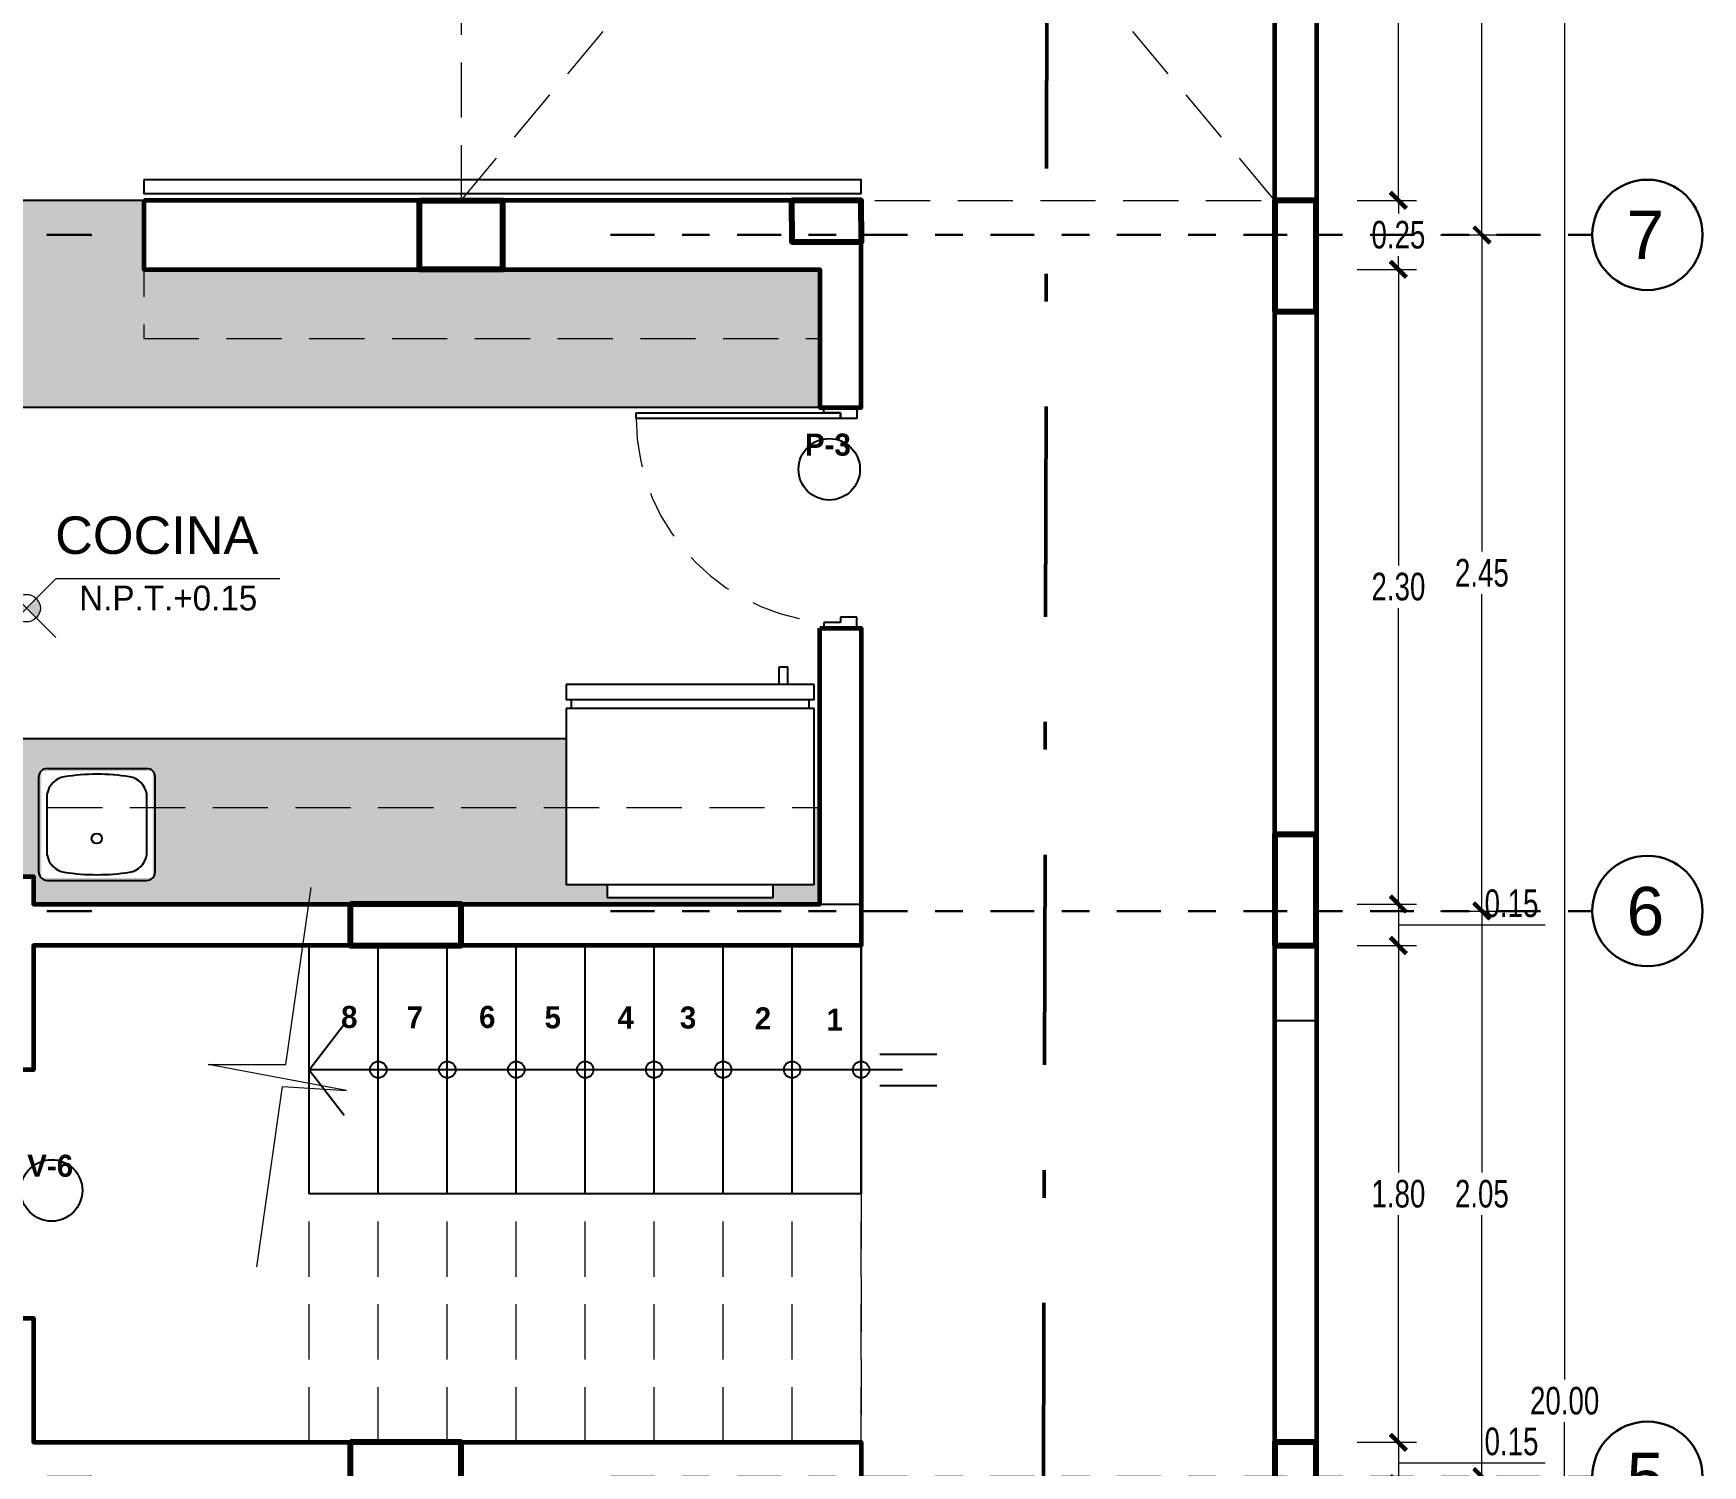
# Model space of a CAD drawing. Header units: millimetres. Extents: x 10612.9 to 10705, y -16533.4 to -16503.9.
# Drawn here: x 10617.27 to 10623.32, y -16516.94 to -16511.75 of the extents above; entities that cross this region are included whole.
import ezdxf
from ezdxf.enums import TextEntityAlignment as Align

# ---------------------------------------------------------------- set-up
doc = ezdxf.new("R2010")
doc.units = ezdxf.units.MM
for name, pattern in [('DASHDOTX2', [50.8, 25.4, -12.7, 0, -12.7]), ('HIDDEN', [0.375, 0.25, -0.125]), ('Punto & Rayas', [0.335139, 0.15875, -0.088194, 0, -0.088194])]:
    doc.linetypes.add(name, pattern=pattern)
for name, color, linetype, lineweight in [('0.6', 252, 'Continuous', 50), ('01_GRIS 250', 250, 'Continuous', 9), ('COLUMNAS', 6, 'Continuous', 20), ('Muro sin techar', 160, 'Continuous', 40), ('p2', 53, 'Continuous', 20), ('PISO BAJO', 252, 'Continuous', 5), ('TEXTO AMBIENTES', 7, 'Continuous', 9)]:
    doc.layers.add(name, color=color, linetype=linetype, lineweight=lineweight)
doc.layers.add('Nuevo_Estructura - Forjados', color=7, linetype='Continuous')
doc.layers.add('Nuevo_Estructura - Forjados_Pluma_Nº__209', color=7, linetype='Continuous', lineweight=30, true_color=0x3e4f7b)
doc.layers.add('Nuevo_Estructura - Forjados_Pluma_Nº__219', color=7, linetype='Continuous', lineweight=13, true_color=0x404b6a)
doc.styles.add('arial narrow', font='ARIALNI.TTF')
doc.styles.add('Estilo_Generado_1', font='arial.ttf')
doc.styles.add('mahico', font='GOTHIC.TTF', dxfattribs={"width": 0.75})
doc.styles.add('stylus', font='stylu.ttf')
doc.styles.add('TEXTO PRINCIPAL', font='swissek.ttf', dxfattribs={"height": 0.15})
doc.dimstyles.new('Copia de 50 P', dxfattribs={"dimtxt": 0.1, "dimasz": 0.01, "dimexe": 0.065, "dimexo": 0.0625, "dimgap": 0.025, "dimtad": 1, "dimtih": 1, "dimtoh": 1, "dimzin": 0, "dimdsep": 46, "dimtxsty": 'mahico', "dimblk": 'pa cotas', "dimcen": 0.09, "dimdle": 0.3, "dimclrd": 256, "dimclre": 256, "dimclrt": 256, "dimadec": 0, "dimazin": 0, "dimtfac": 1, "dimtofl": 0, "dimtmove": 0, "dimatfit": 3, "dimfxl": 0.15, "dimfxlon": 1, "dimtolj": 1, "dimtzin": 0, "dimlwd": 5, "dimlwe": 5, "dimarcsym": 0})

# ---------------------------------------------------------------- blocks, each defined once
blk = doc.blocks.new('puertas sss')
at = {"color": 244, "true_color": 0x991b1e}
for p, q in [((2962.3499, 159.0169), (2962.2149, 159.0169)), ((2962.2149, 159.0169), (2962.2149, 158.9719)), ((2962.3499, 159.0169), (2962.2149, 159.0169)), ((2962.2824, 158.9719), (2962.2824, 158.9944)), ((2962.2824, 158.9944), (2962.3499, 158.9944)), ((2962.3499, 158.9944), (2962.3499, 159.0169)), ((2962.2149, 158.9719), (2962.2824, 158.9719)), ((2962.2149, 158.1169), (2962.2149, 158.1619)), ((2962.2149, 158.1619), (2962.2824, 158.1619)), ((2962.3499, 158.1169), (2962.2149, 158.1169)), ((2962.3499, 158.1169), (2962.2149, 158.1169)), ((2962.2824, 158.1619), (2962.2824, 158.1394)), ((2962.2824, 158.1394), (2962.2824, 158.1619)), ((2962.2824, 158.1619), (2963.1149, 158.1619)), ((2962.2824, 158.1394), (2962.3499, 158.1394)), ((2963.1149, 158.1394), (2962.2824, 158.1394)), ((2962.3499, 158.1394), (2962.3499, 158.1169)), ((2963.1149, 158.1619), (2963.1149, 158.1394))]:
    blk.add_line(p, q, dxfattribs=at)
at = {"color": 244, "linetype": 'HIDDEN', "lineweight": 9, "ltscale": 0.8, "true_color": 0x991b1e}
blk.add_arc((2962.2824, 158.1619), 0.8325, 0, 90, dxfattribs=at)
blk = doc.blocks.new('refrio')
for p, q in [((2971.06, 159.0504), (2971.0355, 159.0504)), ((2971.0355, 159.0504), (2971.0355, 159.0014)), ((2971.06, 159.0014), (2971.06, 159.0504)), ((2971.1332, 159.0014), (2970.4433, 159.0014)), ((2970.4433, 159.0014), (2970.4433, 158.9588)), ((2971.1332, 158.9588), (2971.1332, 159.0014)), ((2971.1332, 158.9588), (2970.4433, 158.9588)), ((2971.1332, 158.9354), (2970.4433, 158.9354)), ((2970.4433, 158.9354), (2970.4433, 158.4444)), ((2970.4573, 158.9588), (2970.4573, 158.9354)), ((2971.1192, 158.9354), (2971.1192, 158.9588)), ((2971.1332, 158.4444), (2971.1332, 158.9354)), ((2971.1332, 158.4444), (2970.4433, 158.4444)), ((2970.5573, 158.4444), (2970.5573, 158.4094)), ((2971.0193, 158.4094), (2971.0193, 158.4444)), ((2970.5573, 158.4094), (2971.0193, 158.4094))]:
    blk.add_line(p, q)
blk = doc.blocks.new('rgergeg')
for p, q in [((10594.5942, -16435.2198), (10594.9392, -16435.2198)), ((10594.5642, -16435.2498), (10594.5642, -16435.6113)), ((10594.655, -16435.2502), (10594.8784, -16435.2502)), ((10594.9692, -16435.2498), (10594.9692, -16435.6113)), ((10594.655, -16435.6109), (10594.8784, -16435.6109)), ((10594.5942, -16435.6413), (10594.9392, -16435.6413))]:
    blk.add_line(p, q)
blk.add_circle((10594.716, -16435.4297), 0.0185)
blk.add_circle((10594.716, -16435.4297), 0.0185)
for centre, radius, start, end in [((10594.5942, -16435.2498), 0.03, 90, 180), ((10594.7867, -16434.4814), 0.75, 259.88522, 259.88549), ((10594.7467, -16434.4814), 0.75, 280.11451, 280.11478), ((10594.9392, -16435.2498), 0.03, 0, 90), ((10594.6681, -16435.324), 0.075, 100.11478, 170.92128), ((10594.7867, -16435.9885), 0.75, 100.11451, 100.11478), ((10594.8652, -16435.324), 0.075, 9.07872, 79.88522), ((10594.7467, -16435.9885), 0.75, 79.88522, 79.88549), ((10595.3347, -16435.4305), 0.75, 170.92128, 189.07872), ((10594.1987, -16435.4305), 0.75, 350.92128, 9.07872), ((10594.6681, -16435.5371), 0.075, 189.07872, 259.88522), ((10594.8652, -16435.5371), 0.075, 280.11478, 350.92128), ((10594.5942, -16435.6113), 0.03, 180, 270), ((10594.7867, -16434.8725), 0.75, 259.88522, 259.88549), ((10594.7467, -16434.8725), 0.75, 280.11451, 280.11478), ((10594.9392, -16435.6113), 0.03, 270, 0)]:
    blk.add_arc(centre, radius, start, end)
blk = doc.blocks.new('A$C25241A85')
at = {"layer": 'p2', "lineweight": 9}
h = blk.add_hatch(color=256, dxfattribs=at)
h.paths.add_polyline_path([(0.0707, 0.1414, 0.198912), (0.0561, 0.1061, 0.198912), (0.0707, 0.0707), (0.1061, 0.1061)])
h.paths.add_polyline_path([(0.1061, 0.1061), (0.1414, 0.0707, 0.198912), (0.1561, 0.1061, 0.198912), (0.1414, 0.1414)])
at = {"layer": 'p2'}
blk.add_line((0.2121, 0), (0, 0.2121), dxfattribs=at)
blk.add_lwpolyline([(1.0236, 0.2121), (0.2121, 0.2121), (0, 0)], dxfattribs=at)
blk.add_circle((0.1061, 0.1061), 0.05, dxfattribs=at)
blk = doc.blocks.new('ERGERFREFRE')
at = {"layer": 'COLUMNAS', "color": 1, "lineweight": 80, "ltscale": 0.2}
for points in [[(10621.0707, -16633.2036), (10621.3707, -16633.2036), (10621.3707, -16633.4536), (10621.0707, -16633.4536)], [(10621.0707, -16633.2036), (10621.3707, -16633.2036), (10621.3707, -16633.4536), (10621.0707, -16633.4536)], [(10622.4184, -16633.2036), (10622.4196, -16633.3536), (10622.6719, -16633.3536), (10622.6707, -16633.2036)], [(10624.1707, -16633.6059), (10624.3207, -16633.6059), (10624.3207, -16633.2036), (10624.1707, -16633.2036)], [(10624.1707, -16635.9036), (10624.3207, -16635.9036), (10624.3207, -16635.5012), (10624.1707, -16635.5012)], [(10620.8184, -16635.7536), (10620.8184, -16635.9036), (10621.2207, -16635.9036), (10621.2207, -16635.7536)], [(10620.8184, -16637.7036), (10620.8184, -16637.8536), (10621.2207, -16637.8536), (10621.2207, -16637.7036)], [(10624.1707, -16638.1059), (10624.3207, -16638.1059), (10624.3207, -16637.7036), (10624.1707, -16637.7036)]]:
    blk.add_lwpolyline(points, close=True, dxfattribs=at)
blk = doc.blocks.new('hjygfvdc')
at = {"layer": '0.6', "linetype": 'DASHDOTX2', "ltscale": 0.03}
blk.add_line((3035.269, 68.8445), (3035.3233, 92.8394), dxfattribs=at)
blk = doc.blocks.new('Marcador de red estándar_2')
at = {"layer": 'Nuevo_Estructura - Forjados_Pluma_Nº__209', "color": 167, "linetype": 'Punto & Rayas', "lineweight": 30, "true_color": 0x3e4f7b}
for p, q in [((-0.9423, 0), (-4.5, 0)), ((0.9423, 0), (4.5, 0))]:
    blk.add_line(p, q, dxfattribs=at)
at = {"layer": 'Nuevo_Estructura - Forjados_Pluma_Nº__209', "color": 167, "linetype": 'Continuous', "lineweight": 30, "true_color": 0x3e4f7b}
for centre in [(-4.7, 0), (4.7, 0)]:
    blk.add_circle(centre, 0.2, dxfattribs=at)
at = {"layer": 'Nuevo_Estructura - Forjados_Pluma_Nº__209', "color": 167, "linetype": 'Punto & Rayas', "lineweight": 30, "true_color": 0x3e4f7b}
blk.add_point((0.9423, 0), dxfattribs=at)
blk.add_point((0.9423, 0), dxfattribs=at)
at = {"layer": 'Nuevo_Estructura - Forjados_Pluma_Nº__219', "color": 167, "lineweight": 13, "true_color": 0x404b6a, "style": 'Estilo_Generado_1'}
for tag, p in [('AC_MarkerText_1_0', (-4.7, -0.1675)), ('AC_MarkerText_1_1', (4.7, -0.1675))]:
    blk.add_attdef(tag, text='', height=0.175, rotation=180, dxfattribs=at).set_placement(p, align=Align.TOP_CENTER)
blk = doc.blocks.new('pa cotas')
h = blk.add_hatch(color=256)
h.paths.add_polyline_path([(2.38, 3.09), (-3.09, -2.38), (-2.38, -3.09)])
h.paths.add_polyline_path([(3.09, 2.38), (2.38, 3.09), (-2.38, -3.09)])
blk.add_line((-2.38, -3.09), (2.38, 3.09))
blk.add_lwpolyline([(3.09, 2.38), (2.38, 3.09), (-3.09, -2.38), (-2.38, -3.09)], close=True)
blk = doc.blocks.new('*D665')
at = {"lineweight": 5, "transparency": 16777216}
for p, q in [((10608.2027, -16552.1931), (10608.4177, -16552.1931)), ((10608.3527, -16552.2031), (10608.3527, -16562.1156)), ((10608.3527, -16572.1831), (10608.3527, -16562.2706)), ((10608.3527, -16572.1931), (10608.4177, -16572.1931))]:
    blk.add_line(p, q, dxfattribs=at)
at = {"layer": 'Defpoints', "color": 0, "transparency": 16777216}
for p in [(10607.4527, -16552.1931), (10608.3527, -16572.1931), (10608.3527, -16572.1931)]:
    blk.add_point(p, dxfattribs=at)
at = {"lineweight": 5, "transparency": 16777216, "xscale": 0.01, "yscale": 0.01, "zscale": 0.01}
for p, rotation in [((10608.3527, -16552.1931), 90), ((10608.3527, -16572.1931), 270)]:
    blk.add_blockref('pa cotas', p, dxfattribs=dict(at, rotation=rotation))
at = {"transparency": 16777216, "insert": (10608.3527, -16562.1931), "char_height": 0.1, "attachment_point": 5, "style": 'mahico'}
blk.add_mtext('\\A1;20.00', dxfattribs=at)
blk = doc.blocks.new('*D668')
at = {"lineweight": 5, "transparency": 16777216}
for p, q in [((10607.9027, -16554.2181), (10608.1177, -16554.2181)), ((10608.0527, -16554.2281), (10608.0527, -16556.0156)), ((10608.0527, -16557.9581), (10608.0527, -16556.1706)), ((10607.9027, -16557.9681), (10608.1177, -16557.9681))]:
    blk.add_line(p, q, dxfattribs=at)
at = {"layer": 'Defpoints', "color": 0, "transparency": 16777216}
for p in [(10607.4527, -16554.2181), (10607.4527, -16557.9681), (10608.0527, -16557.9681)]:
    blk.add_point(p, dxfattribs=at)
at = {"lineweight": 5, "transparency": 16777216, "xscale": 0.01, "yscale": 0.01, "zscale": 0.01}
for p, rotation in [((10608.0527, -16554.2181), 90), ((10608.0527, -16557.9681), 270)]:
    blk.add_blockref('pa cotas', p, dxfattribs=dict(at, rotation=rotation))
at = {"transparency": 16777216, "insert": (10608.0527, -16556.0931), "char_height": 0.1, "attachment_point": 5, "style": 'mahico'}
blk.add_mtext('\\A1;3.75', dxfattribs=at)
blk = doc.blocks.new('*D669')
at = {"lineweight": 5, "transparency": 16777216}
for p, q in [((10607.9027, -16557.9681), (10608.1177, -16557.9681)), ((10608.0527, -16557.9781), (10608.0527, -16559.1156)), ((10608.0527, -16560.4081), (10608.0527, -16559.2706)), ((10607.9027, -16560.4181), (10608.1177, -16560.4181))]:
    blk.add_line(p, q, dxfattribs=at)
at = {"layer": 'Defpoints', "color": 0, "transparency": 16777216}
for p in [(10607.4527, -16557.9681), (10607.4527, -16560.4181), (10608.0527, -16560.4181)]:
    blk.add_point(p, dxfattribs=at)
at = {"lineweight": 5, "transparency": 16777216, "xscale": 0.01, "yscale": 0.01, "zscale": 0.01}
for p, rotation in [((10608.0527, -16557.9681), 90), ((10608.0527, -16560.4181), 270)]:
    blk.add_blockref('pa cotas', p, dxfattribs=dict(at, rotation=rotation))
at = {"transparency": 16777216, "insert": (10608.0527, -16559.1931), "char_height": 0.1, "attachment_point": 5, "style": 'mahico'}
blk.add_mtext('\\A1;2.45', dxfattribs=at)
blk = doc.blocks.new('*D670')
at = {"lineweight": 5, "transparency": 16777216}
for p, q in [((10607.9027, -16560.4181), (10608.1177, -16560.4181)), ((10608.0527, -16560.4281), (10608.0527, -16561.3656)), ((10608.0527, -16562.4581), (10608.0527, -16561.5206)), ((10607.9027, -16562.4681), (10608.1177, -16562.4681))]:
    blk.add_line(p, q, dxfattribs=at)
at = {"layer": 'Defpoints', "color": 0, "transparency": 16777216}
for p in [(10607.4527, -16560.4181), (10607.4527, -16562.4681), (10608.0527, -16562.4681)]:
    blk.add_point(p, dxfattribs=at)
at = {"lineweight": 5, "transparency": 16777216, "xscale": 0.01, "yscale": 0.01, "zscale": 0.01}
for p, rotation in [((10608.0527, -16560.4181), 90), ((10608.0527, -16562.4681), 270)]:
    blk.add_blockref('pa cotas', p, dxfattribs=dict(at, rotation=rotation))
at = {"transparency": 16777216, "insert": (10608.0527, -16561.4431), "char_height": 0.1, "attachment_point": 5, "style": 'mahico'}
blk.add_mtext('\\A1;2.05', dxfattribs=at)
blk = doc.blocks.new('*D869')
at = {"lineweight": 5, "transparency": 16777216}
for p, q in [((10622.063, -16508.8543), (10622.278, -16508.8543)), ((10622.213, -16508.8643), (10622.213, -16510.5268)), ((10622.213, -16512.3443), (10622.213, -16510.6818)), ((10622.063, -16512.3543), (10622.278, -16512.3543))]:
    blk.add_line(p, q, dxfattribs=at)
at = {"layer": 'Defpoints', "color": 0, "transparency": 16777216}
for p in [(10621.9156, -16508.8543), (10620.2656, -16512.3543), (10622.213, -16512.3543)]:
    blk.add_point(p, dxfattribs=at)
at = {"lineweight": 5, "transparency": 16777216, "xscale": 0.01, "yscale": 0.01, "zscale": 0.01}
for p, rotation in [((10622.213, -16508.8543), 90), ((10622.213, -16512.3543), 270)]:
    blk.add_blockref('pa cotas', p, dxfattribs=dict(at, rotation=rotation))
at = {"transparency": 16777216, "insert": (10622.213, -16510.6043), "char_height": 0.1, "attachment_point": 5, "style": 'mahico'}
blk.add_mtext('\\A1;3.50', dxfattribs=at)
blk = doc.blocks.new('*D870')
at = {"lineweight": 5, "transparency": 16777216}
for p, q in [((10622.063, -16512.3543), (10622.278, -16512.3543)), ((10622.213, -16512.3643), (10622.213, -16512.4018)), ((10622.213, -16512.5943), (10622.213, -16512.5568)), ((10622.063, -16512.6043), (10622.278, -16512.6043))]:
    blk.add_line(p, q, dxfattribs=at)
at = {"layer": 'Defpoints', "color": 0, "transparency": 16777216}
for p in [(10620.2656, -16512.3543), (10620.1156, -16512.6043), (10622.213, -16512.6043)]:
    blk.add_point(p, dxfattribs=at)
at = {"lineweight": 5, "transparency": 16777216, "xscale": 0.01, "yscale": 0.01, "zscale": 0.01}
for p, rotation in [((10622.213, -16512.3543), 90), ((10622.213, -16512.6043), 270)]:
    blk.add_blockref('pa cotas', p, dxfattribs=dict(at, rotation=rotation))
at = {"transparency": 16777216, "insert": (10622.213, -16512.4793), "char_height": 0.1, "attachment_point": 5, "style": 'mahico'}
blk.add_mtext('\\A1;0.25', dxfattribs=at)
blk = doc.blocks.new('*D871')
at = {"lineweight": 5, "transparency": 16777216}
for p, q in [((10622.063, -16512.6043), (10622.278, -16512.6043)), ((10622.213, -16512.6143), (10622.213, -16513.6768)), ((10622.213, -16514.8943), (10622.213, -16513.8318)), ((10622.063, -16514.9043), (10622.278, -16514.9043))]:
    blk.add_line(p, q, dxfattribs=at)
at = {"layer": 'Defpoints', "color": 0, "transparency": 16777216}
for p in [(10620.1156, -16512.6043), (10620.1156, -16514.9043), (10622.213, -16514.9043)]:
    blk.add_point(p, dxfattribs=at)
at = {"lineweight": 5, "transparency": 16777216, "xscale": 0.01, "yscale": 0.01, "zscale": 0.01}
for p, rotation in [((10622.213, -16512.6043), 90), ((10622.213, -16514.9043), 270)]:
    blk.add_blockref('pa cotas', p, dxfattribs=dict(at, rotation=rotation))
at = {"transparency": 16777216, "insert": (10622.213, -16513.7543), "char_height": 0.1, "attachment_point": 5, "style": 'mahico'}
blk.add_mtext('\\A1;2.30', dxfattribs=at)
blk = doc.blocks.new('*D872')
at = {"lineweight": 5, "transparency": 16777216}
for p, q in [((10622.063, -16514.9043), (10622.278, -16514.9043)), ((10622.213, -16514.9143), (10622.213, -16515.0443)), ((10622.213, -16514.9793), (10622.5006, -16514.9793)), ((10622.5006, -16514.9793), (10622.7452, -16514.9793)), ((10622.063, -16515.0543), (10622.278, -16515.0543))]:
    blk.add_line(p, q, dxfattribs=at)
at = {"layer": 'Defpoints', "color": 0, "transparency": 16777216}
for p in [(10620.1156, -16514.9043), (10620.2656, -16515.0543), (10622.213, -16515.0543)]:
    blk.add_point(p, dxfattribs=at)
at = {"lineweight": 5, "transparency": 16777216, "xscale": 0.01, "yscale": 0.01, "zscale": 0.01}
for p, rotation in [((10622.213, -16514.9043), 90), ((10622.213, -16515.0543), 270)]:
    blk.add_blockref('pa cotas', p, dxfattribs=dict(at, rotation=rotation))
at = {"transparency": 16777216, "insert": (10622.6229, -16514.9018), "char_height": 0.1, "attachment_point": 5, "style": 'mahico'}
blk.add_mtext('\\A1;0.15', dxfattribs=at)
blk = doc.blocks.new('*D873')
at = {"lineweight": 5, "transparency": 16777216}
for p, q in [((10622.063, -16515.0543), (10622.278, -16515.0543)), ((10622.213, -16515.0643), (10622.213, -16515.8768)), ((10622.213, -16516.8443), (10622.213, -16516.0318)), ((10622.063, -16516.8543), (10622.278, -16516.8543))]:
    blk.add_line(p, q, dxfattribs=at)
at = {"layer": 'Defpoints', "color": 0, "transparency": 16777216}
for p in [(10620.2656, -16515.0543), (10620.2656, -16516.8543), (10622.213, -16516.8543)]:
    blk.add_point(p, dxfattribs=at)
at = {"lineweight": 5, "transparency": 16777216, "xscale": 0.01, "yscale": 0.01, "zscale": 0.01}
for p, rotation in [((10622.213, -16515.0543), 90), ((10622.213, -16516.8543), 270)]:
    blk.add_blockref('pa cotas', p, dxfattribs=dict(at, rotation=rotation))
at = {"transparency": 16777216, "insert": (10622.213, -16515.9543), "char_height": 0.1, "attachment_point": 5, "style": 'mahico'}
blk.add_mtext('\\A1;1.80', dxfattribs=at)
blk = doc.blocks.new('*D874')
at = {"lineweight": 5, "transparency": 16777216}
for p, q in [((10622.063, -16516.8543), (10622.278, -16516.8543)), ((10622.213, -16516.8643), (10622.213, -16516.9943)), ((10622.213, -16516.9293), (10622.5006, -16516.9293)), ((10622.5006, -16516.9293), (10622.7452, -16516.9293)), ((10622.063, -16517.0043), (10622.278, -16517.0043))]:
    blk.add_line(p, q, dxfattribs=at)
at = {"layer": 'Defpoints', "color": 0, "transparency": 16777216}
for p in [(10620.2656, -16516.8543), (10620.2656, -16517.0043), (10622.213, -16517.0043)]:
    blk.add_point(p, dxfattribs=at)
at = {"lineweight": 5, "transparency": 16777216, "xscale": 0.01, "yscale": 0.01, "zscale": 0.01}
for p, rotation in [((10622.213, -16516.8543), 90), ((10622.213, -16517.0043), 270)]:
    blk.add_blockref('pa cotas', p, dxfattribs=dict(at, rotation=rotation))
at = {"transparency": 16777216, "insert": (10622.6229, -16516.8518), "char_height": 0.1, "attachment_point": 5, "style": 'mahico'}
blk.add_mtext('\\A1;0.15', dxfattribs=at)
blk = doc.blocks.new('fdvfvfdvdf')
at = {"layer": 'Nuevo_Estructura - Forjados', "color": 8, "linetype": 'Continuous', "lineweight": 15}
ref = blk.add_blockref('Marcador de red estándar_2', (10603.9527, -16557.9681), dxfattribs=dict(at, rotation=180))
ref.add_attrib('AC_MarkerText_1', '7', dxfattribs={"layer": 'Nuevo_Estructura - Forjados_Pluma_Nº__219', "color": 167, "lineweight": 13, "true_color": 0x404b6a, "height": 0.175, "style": 'Estilo_Generado_1'}).set_placement((10608.6454, -16557.8806), align=Align.TOP_CENTER)
ref.add_attrib('AC_MarkerText_1_1', '7', dxfattribs={"layer": 'Nuevo_Estructura - Forjados_Pluma_Nº__219', "color": 167, "lineweight": 13, "true_color": 0x404b6a, "height": 0.175, "style": 'Estilo_Generado_1'}).set_placement((10599.2473, -16557.8806), align=Align.TOP_CENTER)
ref = blk.add_blockref('Marcador de red estándar_2', (10603.9527, -16560.4181), dxfattribs=dict(at, rotation=180))
ref.add_attrib('AC_MarkerText_1', '6', dxfattribs={"layer": 'Nuevo_Estructura - Forjados_Pluma_Nº__219', "color": 167, "lineweight": 13, "true_color": 0x404b6a, "height": 0.175, "style": 'Estilo_Generado_1'}).set_placement((10608.6454, -16560.3306), align=Align.TOP_CENTER)
ref.add_attrib('AC_MarkerText_1_1', '6', dxfattribs={"layer": 'Nuevo_Estructura - Forjados_Pluma_Nº__219', "color": 167, "lineweight": 13, "true_color": 0x404b6a, "height": 0.175, "style": 'Estilo_Generado_1'}).set_placement((10599.2473, -16560.3306), align=Align.TOP_CENTER)
ref = blk.add_blockref('Marcador de red estándar_2', (10603.9527, -16562.4681), dxfattribs=dict(at, rotation=180))
ref.add_attrib('AC_MarkerText_1', '5', dxfattribs={"layer": 'Nuevo_Estructura - Forjados_Pluma_Nº__219', "color": 167, "lineweight": 13, "true_color": 0x404b6a, "height": 0.175, "style": 'Estilo_Generado_1'}).set_placement((10608.6454, -16562.3806), align=Align.TOP_CENTER)
ref.add_attrib('AC_MarkerText_1_1', '5', dxfattribs={"layer": 'Nuevo_Estructura - Forjados_Pluma_Nº__219', "color": 167, "lineweight": 13, "true_color": 0x404b6a, "height": 0.175, "style": 'Estilo_Generado_1'}).set_placement((10599.2473, -16562.3806), align=Align.TOP_CENTER)
dim = blk.add_linear_dim(base=(10608.3527, -16572.1931), p1=(10607.4527, -16552.1931), p2=(10608.3527, -16572.1931), angle=270, dimstyle='Copia de 50 P')
dim.commit()
dim.dimension.update_dxf_attribs({"geometry": '*D665', "text_midpoint": (10608.3527, -16562.1931)})
for base, p1, p2, picture, middle in [((10608.0527, -16557.9681), (10607.4527, -16554.2181), (10607.4527, -16557.9681), '*D668', (10608.0527, -16556.0931)), ((10608.0527, -16560.4181), (10607.4527, -16557.9681), (10607.4527, -16560.4181), '*D669', (10608.0527, -16559.1931)), ((10608.0527, -16562.4681), (10607.4527, -16560.4181), (10607.4527, -16562.4681), '*D670', (10608.0527, -16561.4431))]:
    dim = blk.add_linear_dim(base=base, p1=p1, p2=p2, angle=270, dimstyle='Copia de 50 P', override={"dimtmove": 1})
    dim.commit()
    dim.dimension.update_dxf_attribs({"geometry": picture, "text_midpoint": middle})

msp = doc.modelspace()

# ---------------------------------------------------------------- hatches: boundary and pattern name
at = {"layer": '01_GRIS 250', "true_color": 0xc7c8ca}
h = msp.add_hatch(dxfattribs=at)
h.set_pattern_fill('AR-CONC', color=9, scale=0.001, angle=1935, style=0)
h.set_pattern_definition([(185, (105.29396, -90.30456), (-0.1175533794, 0.1400946503), [0.01905, -0.20955]), (130, (105.29396, -90.30456), (-0.1101767286, -0.1600184531), [0.01524, -0.1676405842]), (235.4514447, (105.28417, -90.29289), (-0.2277301021, -0.0199237976), [0.0161900088, -0.1780902446]), (181.1842, (105.25804, -90.34048), (-0.161953413, 0.2214102432), [0.028575, -0.314325]), (231.6355576, (105.24455, -90.32203), (-0.3428267636, -0.0070866175), [0.024285023, -0.267135608]), (126.1841512, (105.25804, -90.34048), (-0.3428267636, -0.0070866175), [0.022859967, -0.251459732]), (156, (105.24906, -90.31354), (-0.0348951491, 0.1795199793), [0.01905, -0.20955]), (101, (105.24906, -90.31354), (-0.1739411932, -0.0865399265), [0.01524, -0.16764]), (206.451445, (105.24615, -90.29858), (-0.2088363427, 0.0929800519), [0.0161900088, -0.1780899376]), (172.5, (105.293964, -90.30456), (-0.06197341367, -0.05760546907), [0, -0.165608, 0, -0.17018, 0, -0.168275]), (142.5, (105.29396, -90.30456), (-0.11808700027, -0.0235897273), [0, -0.097028, 0, -0.161798, 0, -0.064135]), (102.5, (105.334016, -90.344615), (-0.09182619558, 0.09992786303), [0, -0.0635, 0, -0.19812, 0, -0.26289]), (92.5, (105.35198, -90.36258), (-0.1227223929, 0.0867639044), [0, -0.08255, 0, -0.131572, 0, -0.18669])])
h.paths.add_polyline_path([(10617.6656, -16512.5043), (10617.6656, -16512.3543), (10617.5906, -16512.3543), (10615.2156, -16512.3543), (10615.2156, -16514.5543), (10617.2941, -16514.5543), (10617.2941, -16514.4217), (10617.6981, -16514.4217), (10617.6981, -16514.5543), (10619.196, -16514.5543), (10619.196, -16514.3043), (10615.8156, -16514.3043), (10615.8156, -16513.1043), (10620.1156, -16513.1043), (10620.1156, -16512.8543), (10617.6656, -16512.8543)])
h.paths.add_polyline_path([(10615.7924, -16513.3753), (10615.7924, -16513.9307), (10615.2314, -16513.9338), (10615.2314, -16513.3784)], flags=16)
h.paths.add_polyline_path([(10620.1156, -16512.6043), (10617.6656, -16512.6043), (10617.6656, -16512.8543), (10620.1156, -16512.8543)], flags=17)
h.paths.add_polyline_path([(10616.9656, -16514.9043), (10616.9656, -16514.8043), (10617.2656, -16514.8043), (10617.2656, -16514.9043), (10620.1156, -16514.9043), (10620.1156, -16514.5543), (10620.095, -16514.5543), (10620.095, -16514.8348), (10619.9465, -16514.8348), (10619.9465, -16514.8804), (10619.3445, -16514.8804), (10619.3445, -16514.8348), (10619.196, -16514.8348), (10619.196, -16514.5543), (10617.6981, -16514.5543), (10617.6981, -16514.8092), (10617.2941, -16514.8092), (10617.2941, -16514.5543), (10615.2156, -16514.5543), (10615.2156, -16514.9043)])

# ---------------------------------------------------------------- linework, layer by layer
for p, q in [((10621.9156, -16526.7043), (10621.9156, -16506.7043)), ((10621.7656, -16521.0043), (10621.7656, -16508.8543)), ((10617.5906, -16512.3543), (10615.0656, -16512.3543)), ((10620.2656, -16512.3543), (10617.5906, -16512.3543)), ((10617.6656, -16512.5043), (10617.6656, -16512.3543)), ((10620.2656, -16513.1043), (10620.2656, -16512.3543)), ((10620.1156, -16513.1043), (10620.1156, -16512.6043)), ((10620.2656, -16513.1043), (10615.8156, -16513.1043)), ((10620.1156, -16513.1043), (10620.0907, -16513.1043)), ((10620.1156, -16514.9043), (10620.1156, -16513.9043)), ((10620.1156, -16513.9043), (10620.2656, -16513.9043)), ((10620.2656, -16514.9043), (10620.2656, -16513.9043)), ((10615.8156, -16514.3043), (10619.196, -16514.3043)), ((10617.2656, -16514.9043), (10620.2656, -16514.9043)), ((10620.2656, -16515.0543), (10620.2656, -16514.9043)), ((10617.2656, -16515.0543), (10620.2656, -16515.0543)), ((10618.2656, -16515.9543), (10618.2656, -16515.0543)), ((10618.5156, -16515.9543), (10618.5156, -16515.0543)), ((10618.7656, -16515.9543), (10618.7656, -16515.0543)), ((10619.0156, -16515.9543), (10619.0156, -16515.0543)), ((10619.2656, -16515.9543), (10619.2656, -16515.0543)), ((10619.5156, -16515.9543), (10619.5156, -16515.0543)), ((10619.7656, -16515.9543), (10619.7656, -16515.0543)), ((10620.0156, -16515.9543), (10620.0156, -16515.0543)), ((10620.2656, -16515.9543), (10620.2656, -16515.0543)), ((10621.7656, -16515.3258), (10621.9156, -16515.3258)), ((10620.333, -16515.4474), (10620.5397, -16515.4474)), ((10620.333, -16515.5612), (10620.5397, -16515.5612)), ((10620.2656, -16515.9543), (10618.2656, -16515.9543)), ((10617.2656, -16516.8543), (10620.2656, -16516.8543)), ((10620.2656, -16517.0043), (10620.2656, -16516.8543))]:
    msp.add_line(p, q)
at = {"lineweight": 60}
for points in [[(10621.1656, -16508.6043), (10621.7656, -16508.6043), (10621.7656, -16508.2543), (10621.9156, -16508.2543), (10621.9156, -16522.1543), (10621.7656, -16522.1543), (10621.7656, -16521.2543), (10621.6156, -16521.2543), (10621.6156, -16521.0043), (10621.7656, -16521.0043), (10621.7656, -16508.8543), (10621.1656, -16508.8543)], [(10620.1156, -16513.9043), (10620.2656, -16513.9043), (10620.2656, -16515.0543), (10617.2656, -16515.0543), (10617.2656, -16515.5043), (10617.1156, -16515.5043), (10617.1156, -16515.0543), (10616.9656, -16515.0543), (10616.9656, -16514.8043), (10617.2656, -16514.8043), (10617.2656, -16514.9043), (10620.1156, -16514.9043)], [(10617.1156, -16516.4043), (10617.2656, -16516.4043), (10617.2656, -16516.8543), (10620.2656, -16516.8543), (10620.2656, -16517.0043), (10617.2656, -16517.0043), (10617.2656, -16517.1043), (10616.9656, -16517.1043), (10616.9656, -16516.8543), (10617.1156, -16516.8543)]]:
    msp.add_lwpolyline(points, close=True, dxfattribs=at)
msp.add_lwpolyline([(10617.6656, -16512.2793), (10617.6656, -16512.3293), (10620.2656, -16512.3293), (10620.2656, -16512.2793)], close=True)
msp.add_lwpolyline([(10617.6656, -16512.3543), (10617.6656, -16512.6043), (10620.1156, -16512.6043), (10620.1156, -16513.1043), (10620.2656, -16513.1043), (10620.2656, -16512.3543), (10617.6656, -16512.3543)], dxfattribs=at)
for points in [[(10620.2656, -16515.0543), (10620.2656, -16515.9543)], [(10618.2656, -16515.5043), (10618.3914, -16515.3396)], [(10620.4156, -16515.5043), (10618.2656, -16515.5043)], [(10618.2656, -16515.5043), (10618.3914, -16515.669)]]:
    msp.add_lwpolyline(points)
for centre, radius in [((10620.1501, -16513.3287), 0.1114), ((10618.5156, -16515.5043), 0.03), ((10618.7656, -16515.5043), 0.03), ((10619.0156, -16515.5043), 0.03), ((10619.2656, -16515.5043), 0.03), ((10619.5156, -16515.5043), 0.03), ((10619.7656, -16515.5043), 0.03), ((10620.0156, -16515.5043), 0.03), ((10620.2656, -16515.5043), 0.03), ((10617.3317, -16515.9418), 0.1114)]:
    msp.add_circle(centre, radius)
at = {"layer": 'Muro sin techar', "color": 251, "linetype": 'HIDDEN', "lineweight": 9, "ltscale": 0.8, "true_color": 0x636466}
for p, q in [((10615.2156, -16514.5543), (10620.1156, -16514.5543)), ((10618.2656, -16516.8543), (10618.2656, -16515.9543)), ((10618.5156, -16516.8543), (10618.5156, -16515.9543)), ((10618.7656, -16516.8543), (10618.7656, -16515.9543)), ((10619.0156, -16516.8543), (10619.0156, -16515.9543)), ((10619.2656, -16516.8543), (10619.2656, -16515.9543)), ((10619.5156, -16516.8543), (10619.5156, -16515.9543)), ((10619.7656, -16516.8543), (10619.7656, -16515.9543)), ((10620.0156, -16516.8543), (10620.0156, -16515.9543)), ((10620.2656, -16516.8543), (10620.2656, -16515.9543))]:
    msp.add_line(p, q, dxfattribs=at)
for points in [[(10618.8156, -16512.3543), (10621.7656, -16508.8543)], [(10621.7656, -16512.3543), (10618.8156, -16508.8543)], [(10617.6656, -16512.5043), (10617.6656, -16512.8543), (10620.1156, -16512.8543)], [(10620.2656, -16515.9543), (10620.2656, -16516.8543)]]:
    msp.add_lwpolyline(points, dxfattribs=at)
msp.add_lwpolyline([(10618.8156, -16512.3543), (10621.7656, -16512.3543), (10621.7656, -16508.8543), (10618.8156, -16508.8543)], close=True, dxfattribs=at)
at = {"layer": 'PISO BAJO', "color": 252}
msp.add_lwpolyline([(10618.075, -16516.2184), (10618.169, -16515.5655), (10618.4004, -16515.5801), (10617.8991, -16515.4854), (10618.1806, -16515.4854), (10618.2729, -16514.8444)], dxfattribs=at)

# ---------------------------------------------------------------- block references
at = {"lineweight": 70}
msp.add_blockref('hjygfvdc', (7585.632, -16597.3236), dxfattribs=at)
for name, p in [('fdvfvfdvdf', (14.4628, 45.4888)), ('ERGERFREFRE', (-2.4052, 120.8493)), ('A$C25241A85', (10617.1347, -16513.938))]:
    msp.add_blockref(name, p)
at = {"xscale": 0.888888888888799, "yscale": 0.888888888888799, "zscale": 0.888888888888799, "rotation": 180}
msp.add_blockref('puertas sss', (13253.3305, -16372.5559), dxfattribs=at)
at = {"xscale": 1.303017825203788, "yscale": 1.303017825203788, "zscale": 1.303017825203788}
msp.add_blockref('refrio', (6748.6555, -16721.2907), dxfattribs=at)
at = {"rotation": 90}
msp.add_blockref('rgergeg', (-5817.9345, -27109.3824), dxfattribs=at)

# ---------------------------------------------------------------- texts
at = {"style": 'TEXTO PRINCIPAL'}
msp.add_text('COCINA', height=0.13558, dxfattribs=at).set_placement((10617.7127, -16513.5675), align=Align.MIDDLE)
at = {"style": 'stylus'}
msp.add_text('N.P.T.+0.15', height=0.09, dxfattribs=at).set_placement((10617.7543, -16513.7951), align=Align.MIDDLE_CENTER)
at = {"layer": 'TEXTO AMBIENTES', "char_height": 0.166359, "style": 'arial narrow'}
for s, insert, width, attachment_point in [('{\\fCentury Gothic|b1|i0|c0|p34;\\H0.48089x;P-3\\fCentury Gothic|b1|i1|c0|p34;\\H2.0795x; }', (10620.0618, -16513.1993), 0.164424, 1), ('\\pxqc;{\\fCentury Gothic|b1|i0|c0|p34;\\H0.48089x;8\\fCentury Gothic|b1|i1|c0|p34;\\H2.0795x; }', (10618.4552, -16515.2732), 0.089369, 3), ('\\pxqc;{\\fCentury Gothic|b1|i0|c0|p34;\\H0.48089x;7\\fCentury Gothic|b1|i1|c0|p34;\\H2.0795x; }', (10618.6927, -16515.2745), 0.089369, 3), ('\\pxqc;{\\fCentury Gothic|b1|i0|c0|p34;\\H0.48089x;6\\fCentury Gothic|b1|i1|c0|p34;\\H2.0795x; }', (10618.9552, -16515.2732), 0.089369, 3), ('\\pxqc;{\\fCentury Gothic|b1|i0|c0|p34;\\H0.48089x;5\\fCentury Gothic|b1|i1|c0|p34;\\H2.0795x; }', (10619.1927, -16515.2745), 0.089369, 3), ('\\pxqc;{\\fCentury Gothic|b1|i0|c0|p34;\\H0.48089x;4\\fCentury Gothic|b1|i1|c0|p34;\\H2.0795x; }', (10619.4567, -16515.2751), 0.089369, 3), ('\\pxqc;{\\fCentury Gothic|b1|i0|c0|p34;\\H0.48089x;3\\fCentury Gothic|b1|i1|c0|p34;\\H2.0795x; }', (10619.683, -16515.2751), 0.089369, 3), ('\\pxqc;{\\fCentury Gothic|b1|i0|c0|p34;\\H0.48089x;2\\fCentury Gothic|b1|i1|c0|p34;\\H2.0795x; }', (10619.9545, -16515.2785), 0.089369, 3), ('\\pxqc;{\\fCentury Gothic|b1|i0|c0|p34;\\H0.48089x;1\\fCentury Gothic|b1|i1|c0|p34;\\H2.0795x; }', (10620.2146, -16515.283), 0.089369, 3), ('{\\fCentury Gothic|b1|i0|c0|p34;\\H0.48089x;V-6\\fCentury Gothic|b1|i1|c0|p34;\\H2.0795x; }', (10617.2433, -16515.8124), 0.164424, 1)]:
    msp.add_mtext(s, dxfattribs=dict(at, insert=insert, width=width, attachment_point=attachment_point))

# ---------------------------------------------------------------- dimensions: what is measured, and where the dimension line sits
for base, p1, p2, picture, middle in [((10622.213, -16512.3543), (10621.9156, -16508.8543), (10620.2656, -16512.3543), '*D869', (10622.213, -16510.6043)), ((10622.213, -16512.6043), (10620.2656, -16512.3543), (10620.1156, -16512.6043), '*D870', (10622.213, -16512.4793)), ((10622.213, -16514.9043), (10620.1156, -16512.6043), (10620.1156, -16514.9043), '*D871', (10622.213, -16513.7543)), ((10622.213, -16515.0543), (10620.1156, -16514.9043), (10620.2656, -16515.0543), '*D872', (10622.5256, -16514.9018)), ((10622.213, -16516.8543), (10620.2656, -16515.0543), (10620.2656, -16516.8543), '*D873', (10622.213, -16515.9543)), ((10622.213, -16517.0043), (10620.2656, -16516.8543), (10620.2656, -16517.0043), '*D874', (10622.5256, -16516.8518))]:
    dim = msp.add_linear_dim(base=base, p1=p1, p2=p2, angle=90, dimstyle='Copia de 50 P', override={"dimtmove": 1})
    dim.commit()
    dim.dimension.update_dxf_attribs({"geometry": picture, "text_midpoint": middle})

doc.saveas('drawing.dxf')
